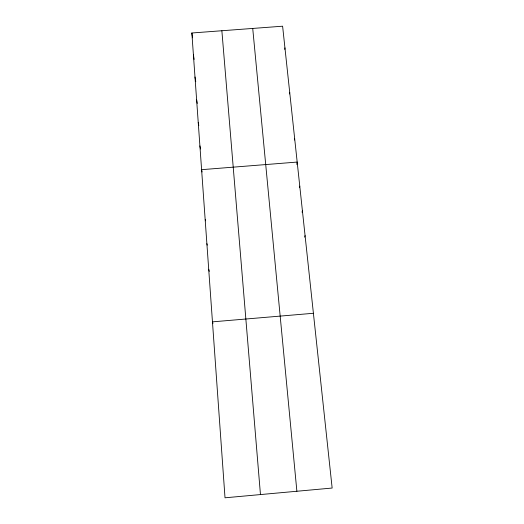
<?xml version="1.0" encoding="UTF-8"?>
<svg xmlns="http://www.w3.org/2000/svg" width="524" height="524" viewBox="0 0 524 524"><rect width="100%" height="100%" fill="white"/><g stroke="black" fill="none" stroke-linecap="round" stroke-linejoin="round"><path stroke-width="0.79" d="M284.814 49.439L284.938 47.88M289.543 93.947L289.713 92.368M294.429 140.013L294.652 138.421M296.8 164.444L297.187 162.067L201.602 169.678L202.067 171.996M299.473 187.716L299.767 186.138M302.053 212.207L302.4 210.641M304.673 237.136L305.073 235.597M313.404 313.28L212.462 321.854L213.019 323.328M191.85 32.992L282.613 26.2L332.151 488.041L225.019 497.8L191.85 32.992L192.603 37.839M208.709 269.251L209.305 271.393M206.882 243.667L207.255 245.147M205.264 219.314L205.611 220.82M199.906 145.888L200.489 148.993M198.236 122.511L198.799 125.622M196.598 99.547L197.266 103.431M194.987 76.982L195.76 81.62M193.408 54.797L194.142 59.415M252.725 28.434L296.885 491.25M221.868 30.746L260.461 494.571"/></g></svg>
